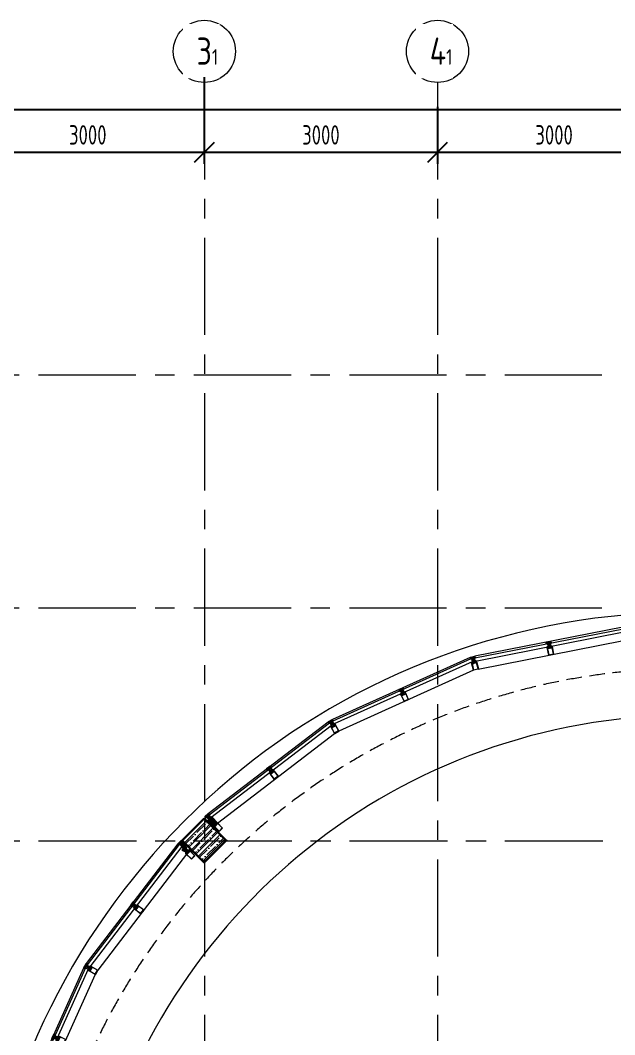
# Model space of a CAD drawing. Header units: millimetres. Extents: x -265044 to 366616, y 0 to 292181.
# Drawn here: x 55274 to 62922, y 122107 to 135163 of the extents above; entities that cross this region are included whole.
import ezdxf
from ezdxf import colors
from ezdxf.entities.mleader import LeaderData, LeaderLine
from ezdxf.math import Vec2, Vec3

# ---------------------------------------------------------------- set-up
doc = ezdxf.new("R2010")
doc.units = ezdxf.units.MM
doc.header["$MEASUREMENT"] = 0
doc.header["$PDMODE"] = 3
doc.header["$PDSIZE"] = -4
doc.linetypes.add('CENTER', pattern=[2, 1.25, -0.25, 0.25, -0.25])
doc.linetypes.add('HIDDEN', pattern=[6, 4, -2])
doc.layers.get('0').update_dxf_attribs({"color": 250, "lineweight": 9})
doc.layers.get('Defpoints').update_dxf_attribs({"color": 6})
for name, color, linetype, lineweight in [('АР_Колонны', 5, 'Continuous', 30), ('АР_Колонны Штрих', 250, 'Continuous', 5), ('АР_Навесной фасад', 5, 'Continuous', 5), ('АР_Оси', 193, 'Continuous', 9), ('АР_Оси размеры', 164, 'Continuous', 9), ('АР_Отметки', 250, 'Continuous', 15), ('АР_Перегородки витражные', 152, 'Continuous', 13), ('АР_Подоконники', 163, 'Continuous', 9), ('АР_Сущ Несущая стена', 202, 'Continuous', 30), ('перекр 0.3', 181, 'Continuous', 30)]:
    doc.layers.add(name, color=color, linetype=linetype, lineweight=lineweight)
doc.styles.add('ISOCPEUR', font='isocpeur.ttf', dxfattribs={"width": 0.7})
doc.styles.add('ГОСТ 2.304', font='isocpeur.ttf', dxfattribs={"width": 0.7})
doc.dimstyles.new('СПДС', dxfattribs={"dimscale": 100, "dimtxt": 2.5, "dimasz": 2.5, "dimexe": 1.5, "dimexo": 0, "dimgap": 1, "dimtad": 1, "dimdec": 0, "dimrnd": 1, "dimtxsty": 'ГОСТ 2.304', "dimblk": 'OBLIQUE', "dimcen": 2.5, "dimdle": 1.5, "dimadec": 0, "dimazin": 2, "dimtfac": 0.75, "dimtdec": 0, "dimtmove": 1, "dimatfit": 3, "dimfxl": 1, "dimtolj": 1, "dimarcsym": 1})
pattern_1 = [(335.76716334, (-69115.3163, 318510.941), (0.651582564, 1.447617495), []), (65.76716334, (-69115.3163, 318510.941), (-1.447617495, 0.651582564), [])]

# ---------------------------------------------------------------- blocks, each defined once
blk = doc.blocks.new('_Oblique')
at = {"color": 8, "linetype": 'ByBlock', "lineweight": -2}
blk.add_line((-0.5, -0.5), (0.5, 0.5), dxfattribs=at)
blk = doc.blocks.new('*D528')
at = {"layer": 'Defpoints', "color": 0, "lineweight": 13, "ltscale": 100, "transparency": 16777216}
for p in [(57642, 134433), (57642, 133464), (54642, 133170)]:
    blk.add_point(p, dxfattribs=at)
at = {"layer": 'АР_Оси размеры', "color": 8, "lineweight": -2, "ltscale": 100, "transparency": 16777216}
for p, q in [((57642, 134433), (57642, 133314)), ((54642, 133170), (54642, 133614)), ((54492, 133464), (57792, 133464))]:
    blk.add_line(p, q, dxfattribs=at)
at = {"layer": 'АР_Оси размеры', "color": 8, "lineweight": -2, "ltscale": 100, "transparency": 16777216, "xscale": 250, "yscale": 250, "zscale": 250, "rotation": 180}
blk.add_blockref('_Oblique', (54642, 133464), dxfattribs=at)
at = {"layer": 'АР_Оси размеры', "color": 8, "lineweight": -2, "ltscale": 100, "transparency": 16777216, "xscale": 250, "yscale": 250, "zscale": 250}
blk.add_blockref('_Oblique', (57642, 133464), dxfattribs=at)
at = {"layer": 'АР_Оси размеры', "color": 8, "ltscale": 100, "transparency": 16777216, "insert": (56142, 133688), "char_height": 250, "attachment_point": 5, "style": 'ГОСТ 2.304'}
blk.add_mtext('\\A1;3000', dxfattribs=at)
blk = doc.blocks.new('*D529')
at = {"layer": 'Defpoints', "color": 0, "lineweight": 13, "ltscale": 100, "transparency": 16777216}
for p in [(57642, 134433), (60642, 134051), (60642, 133464)]:
    blk.add_point(p, dxfattribs=at)
at = {"layer": 'АР_Оси размеры', "color": 8, "lineweight": -2, "ltscale": 100, "transparency": 16777216}
for p, q in [((57642, 134433), (57642, 133314)), ((60642, 134051), (60642, 133314)), ((57492, 133464), (60792, 133464))]:
    blk.add_line(p, q, dxfattribs=at)
at = {"layer": 'АР_Оси размеры', "color": 8, "lineweight": -2, "ltscale": 100, "transparency": 16777216, "xscale": 250, "yscale": 250, "zscale": 250, "rotation": 180}
blk.add_blockref('_Oblique', (57642, 133464), dxfattribs=at)
at = {"layer": 'АР_Оси размеры', "color": 8, "lineweight": -2, "ltscale": 100, "transparency": 16777216, "xscale": 250, "yscale": 250, "zscale": 250}
blk.add_blockref('_Oblique', (60642, 133464), dxfattribs=at)
at = {"layer": 'АР_Оси размеры', "color": 8, "ltscale": 100, "transparency": 16777216, "insert": (59142, 133688), "char_height": 250, "attachment_point": 5, "style": 'ГОСТ 2.304'}
blk.add_mtext('\\A1;3000', dxfattribs=at)
blk = doc.blocks.new('*D530')
at = {"layer": 'Defpoints', "color": 0, "lineweight": 13, "ltscale": 100, "transparency": 16777216}
for p in [(60642, 134051), (63642, 133846), (63642, 133464)]:
    blk.add_point(p, dxfattribs=at)
at = {"layer": 'АР_Оси размеры', "color": 8, "lineweight": -2, "ltscale": 100, "transparency": 16777216}
for p, q in [((60642, 134051), (60642, 133314)), ((63642, 133846), (63642, 133314)), ((60492, 133464), (63792, 133464))]:
    blk.add_line(p, q, dxfattribs=at)
at = {"layer": 'АР_Оси размеры', "color": 8, "lineweight": -2, "ltscale": 100, "transparency": 16777216, "xscale": 250, "yscale": 250, "zscale": 250, "rotation": 180}
blk.add_blockref('_Oblique', (60642, 133464), dxfattribs=at)
at = {"layer": 'АР_Оси размеры', "color": 8, "lineweight": -2, "ltscale": 100, "transparency": 16777216, "xscale": 250, "yscale": 250, "zscale": 250}
blk.add_blockref('_Oblique', (63642, 133464), dxfattribs=at)
at = {"layer": 'АР_Оси размеры', "color": 8, "ltscale": 100, "transparency": 16777216, "insert": (62142, 133688), "char_height": 250, "attachment_point": 5, "style": 'ГОСТ 2.304'}
blk.add_mtext('\\A1;3000', dxfattribs=at)
blk = doc.blocks.new('*D544')
at = {"layer": 'Defpoints', "color": 0, "lineweight": 13, "ltscale": 100, "transparency": 16777216}
for p in [(51642, 134013), (115152, 134013), (115152, 134013)]:
    blk.add_point(p, dxfattribs=at)
at = {"layer": 'АР_Оси размеры', "color": 8, "lineweight": -2, "ltscale": 100, "transparency": 16777216}
for p, q in [((51642, 134013), (51642, 134163)), ((115152, 134013), (115152, 134163)), ((51492, 134013), (115302, 134013))]:
    blk.add_line(p, q, dxfattribs=at)
at = {"layer": 'АР_Оси размеры', "color": 8, "lineweight": -2, "ltscale": 100, "transparency": 16777216, "xscale": 250, "yscale": 250, "zscale": 250, "rotation": 180}
blk.add_blockref('_Oblique', (51642, 134013), dxfattribs=at)
at = {"layer": 'АР_Оси размеры', "color": 8, "lineweight": -2, "ltscale": 100, "transparency": 16777216, "xscale": 250, "yscale": 250, "zscale": 250}
blk.add_blockref('_Oblique', (115152, 134013), dxfattribs=at)
at = {"layer": 'АР_Оси размеры', "color": 8, "ltscale": 100, "transparency": 16777216, "insert": (83397, 134238), "char_height": 250, "attachment_point": 5, "style": 'ГОСТ 2.304'}
blk.add_mtext('\\A1;63510', dxfattribs=at)
blk = doc.blocks.new('A$Cb486bd23')
at = {"layer": 'АР_Колонны Штрих', "ltscale": 100}
h = blk.add_hatch(dxfattribs=at)
h.set_pattern_fill('ANSI35', color=8, scale=500)
h.set_pattern_definition([(45, (-955186.53, 45622.26), (-88.388348, 88.388348), []), (45, (-955098.14, 45622.26), (-88.388348, 88.388348), [156.25, -31.25, 0, -31.25])])
h.paths.add_polyline_path([(2181, 6028), (1899, 5745), (2181, 5462), (2464, 5745)])
blk = doc.blocks.new('A$C641599e0')
at = {"layer": 'АР_Колонны', "color": 8, "ltscale": 100}
blk.add_lwpolyline([(1899, 5745), (2181, 6028), (2464, 5745), (2181, 5462)], close=True, dxfattribs=at)
blk = doc.blocks.new('стойка витр.')
h = blk.add_hatch()
h.set_pattern_fill('ANSI37', color=8, scale=0.5, angle=-69.2328)
h.set_pattern_definition(pattern_1)
edge = h.paths.add_edge_path()
edge.add_line((-23, 14), (-23, 15))
edge.add_arc((-23, 15), 0.427, 20.7605, 72.3)
edge.add_arc((-23, 16), 0.427, 110.764, 252.288, ccw=False)
edge.add_line((-23, 16), (-22, 16))
edge.add_arc((-22, 16), 0.183, 20.749, 110.7854, ccw=False)
edge.add_line((-22, 16), (-22, 16))
edge.add_arc((-22, 16), 0.183, 200.7666, 335.778)
edge.add_line((-22, 16), (-21, 18))
edge.add_arc((-22, 18), 0.637, 344.3928, 381.7249)
edge.add_line((-21, 18), (-23, 22))
edge.add_arc((-23, 22), 0.637, 19.8094, 57.1415)
edge.add_line((-23, 22), (-24, 23))
edge.add_arc((-24, 23), 0.183, 65.7564, 200.7677)
edge.add_line((-25, 23), (-24, 23))
edge.add_arc((-25, 23), 0.183, -69.251, 20.7854, ccw=False)
edge.add_line((-25, 23), (-26, 22))
edge.add_arc((-26, 23), 0.427, 149.2464, 290.7703, ccw=False)
edge.add_arc((-27, 23), 0.427, 329.2344, 380.7738)
edge.add_line((-26, 23), (-27, 24))
edge.add_arc((-27, 24), 0.183, 20.749, 110.7854)
edge.add_line((-27, 24), (-33, 22))
edge.add_arc((-33, 21), 0.306, 107.612, 200.6883)
edge.add_line((-34, 21), (-33, 21))
edge.add_arc((-33, 21), 0.304, 200.7453, 225.8124)
edge.add_line((-33, 21), (-32, 19))
edge.add_arc((-32, 19), 0.305, -108.8628, 45.7814, ccw=False)
edge.add_arc((-29, 28), 9.95, 231.9543, 250.0412, ccw=False)
edge.add_arc((-35, 20), 0.4, 42.3093, 119.225)
edge.add_arc((-35, 20), 0.602, 134.395, 228.6478)
edge.add_arc((-29, 28), 11, 232.0873, 240.8889)
edge.add_arc((-37, 13), 6.09, 40.7589, 60.6144, ccw=False)
edge.add_arc((-33, 17), 0.305, -34.8959, 41.6027, ccw=False)
edge.add_line((-32, 16), (-33, 16))
edge.add_arc((-33, 16), 0.305, 145.1101, 256.4243)
edge.add_line((-33, 15), (-32, 15))
edge.add_arc((-32, 15), 0.305, -34.8899, 76.4243, ccw=False)
edge.add_line((-32, 15), (-32, 14))
edge.add_arc((-32, 14), 0.305, 145.1101, 256.4243)
edge.add_line((-32, 13), (-31, 13))
edge.add_arc((-31, 13), 0.305, -24.2247, 76.4204, ccw=False)
edge.add_line((-31, 13), (-32, 11))
edge.add_arc((-31, 11), 0.305, 155.7711, 290.7403)
edge.add_line((-31, 11), (-23, 14))
edge.add_arc((-23, 14), 0.183, 290.749, 380.749)
edge = h.paths.add_edge_path(flags=16)
edge.add_line((-23, 21), (-22, 19))
edge.add_arc((-23, 18), 0.541, -69.2328, 20.7672, ccw=False)
edge.add_line((-23, 18), (-23, 18))
edge.add_arc((-24, 18), 0.541, 200.7672, 290.7672, ccw=False)
edge.add_line((-24, 18), (-25, 20))
edge.add_arc((-25, 20), 0.541, 110.7672, 200.7672, ccw=False)
edge.add_line((-25, 21), (-24, 21))
edge.add_arc((-24, 21), 0.541, 20.7672, 110.7672, ccw=False)
edge = h.paths.add_edge_path(flags=16)
edge.add_line((-27, 20), (-26, 17))
edge.add_arc((-26, 17), 0.541, -69.2328, 20.7672, ccw=False)
edge.add_line((-26, 16), (-28, 15))
edge.add_arc((-28, 16), 0.541, 200.7672, 290.7672, ccw=False)
edge.add_line((-29, 15), (-30, 19))
edge.add_arc((-30, 19), 0.541, 110.7672, 200.7672, ccw=False)
edge.add_line((-30, 20), (-28, 21))
edge.add_arc((-27, 20), 0.541, 20.7672, 110.7672, ccw=False)
h = blk.add_hatch()
h.set_pattern_fill('ANSI37', color=8, scale=0.5, angle=-69.2328)
h.set_pattern_definition([(335.76716334, (-69115.9168, 318510.7132), (0.651582564, 1.447617495), []), (65.76716334, (-69115.9168, 318510.7132), (-1.447617495, 0.651582564), [])])
edge = h.paths.add_edge_path()
edge.add_arc((-61, -46), 0.549, 155.7657, 200.7672)
edge.add_line((-62, -46), (-61, -44))
edge.add_arc((-61, -44), 0.183, 20.7672, 155.7657)
edge.add_line((-61, -44), (-61, -45))
edge.add_arc((-61, -45), 0.183, 200.7672, 290.7672)
edge.add_line((-61, -45), (-59, -44))
edge.add_arc((-60, -44), 0.427, -69.2328, 72.2936)
edge.add_arc((-59, -43), 0.427, 200.7672, 252.2936)
edge.add_line((-60, -43), (-63, -35))
edge.add_arc((-63, -34), 0.305, 110.7672, 200.7672)
edge.add_line((-63, -34), (-61, -33))
edge.add_arc((-60, -34), 0.304, 76.4029, 110.7672)
edge.add_line((-60, -33), (-60, -34))
edge.add_arc((-108, -56), 53, 16.7114, 24.8229)
edge.add_line((-57, -41), (-58, -41))
edge.add_arc((-58, -41), 0.305, 145.1109, 256.4234)
edge.add_line((-58, -42), (-57, -42))
edge.add_arc((-57, -42), 0.305, -34.8891, 76.4234)
edge.add_line((-57, -42), (-57, -43))
edge.add_arc((-57, -43), 0.305, 145.1109, 256.4234)
edge.add_line((-57, -44), (-56, -44))
edge.add_arc((-56, -44), 0.305, -34.8891, 76.4234)
edge.add_line((-56, -44), (-56, -45))
edge.add_arc((-56, -45), 0.305, 145.1109, 256.4234)
edge.add_line((-56, -46), (-55, -46))
edge.add_arc((-56, -46), 0.305, -34.8891, 76.4234)
edge.add_line((-55, -46), (-56, -47))
edge.add_arc((-56, -47), 0.305, 145.1109, 256.4234)
edge.add_line((-56, -47), (-55, -48))
edge.add_arc((-55, -48), 0.305, -34.8891, 76.4234)
edge.add_line((-55, -48), (-55, -49))
edge.add_arc((-55, -49), 0.305, 145.1109, 256.4234)
edge.add_line((-55, -49), (-54, -50))
edge.add_arc((-54, -50), 0.305, -34.8891, 76.4234)
edge.add_line((-54, -50), (-54, -51))
edge.add_arc((-54, -51), 0.305, 145.1109, 256.4234)
edge.add_line((-54, -51), (-53, -51))
edge.add_arc((-53, -52), 0.305, -43.6751, 76.4279)
edge.add_line((-53, -52), (-54, -53))
edge.add_arc((-54, -53), 0.305, 136.3286, 262.7471)
edge.add_arc((-55, -61), 7.99, 59.586, 82.7471)
edge.add_arc((-51, -54), 0.305, 253.291, 419.586)
edge.add_arc((-53, -61), 6.03, 73.291, 110.7672)
edge.add_line((-55, -55), (-55, -55))
edge.add_arc((-55, -55), 0.427, 200.7672, 290.7672)
edge.add_line((-55, -55), (-57, -51))
edge.add_arc((-56, -51), 0.427, 149.2366, 200.7672)
edge.add_arc((-57, -51), 0.427, -30.7634, 40.0143)
edge.add_arc((-57, -51), 0.427, 40.0005, 110.7672)
edge.add_line((-57, -50), (-58, -51))
edge.add_arc((-58, -51), 0.183, 110.7672, 200.7672)
edge.add_line((-58, -51), (-58, -51))
edge.add_arc((-59, -51), 0.183, 245.7686, 380.7672)
edge.add_line((-59, -51), (-60, -51))
edge.add_arc((-60, -50), 0.549, 200.7672, 245.7686)
edge.add_line((-60, -50), (-62, -46))
edge = h.paths.add_edge_path(flags=16)
edge.add_arc((-59, -49), 0.541, 200.7672, 290.7672)
edge.add_line((-61, -47), (-60, -49))
edge.add_arc((-60, -47), 0.541, 110.7672, 200.7672)
edge.add_line((-59, -46), (-60, -46))
edge.add_arc((-59, -46), 0.541, 20.7672, 110.7672)
edge.add_line((-58, -48), (-59, -46))
edge.add_arc((-58, -49), 0.541, -69.2328, 20.7672)
edge.add_line((-59, -50), (-58, -49))
h = blk.add_hatch()
h.set_pattern_fill('ANSI37', color=8, scale=0.5, angle=-69.2328)
h.set_pattern_definition(pattern_1)
edge = h.paths.add_edge_path()
edge.add_line((-8, -26), (-7, -27))
edge.add_arc((-8, -27), 0.427, -30.7656, 20.7738, ccw=False)
edge.add_arc((-7, -27), 0.427, 149.2464, 290.7703)
edge.add_line((-7, -28), (-6, -27))
edge.add_arc((-6, -27), 0.183, 290.749, 380.7854)
edge.add_line((-6, -27), (-6, -27))
edge.add_arc((-6, -27), 0.183, 65.7564, 200.7677, ccw=False)
edge.add_line((-5, -27), (-4, -27))
edge.add_arc((-4, -28), 0.637, 19.8094, 57.1415, ccw=False)
edge.add_line((-4, -28), (-2, -31))
edge.add_arc((-3, -32), 0.637, -15.6072, 21.7249, ccw=False)
edge.add_line((-2, -32), (-3, -33))
edge.add_arc((-3, -33), 0.183, 200.7666, 335.778, ccw=False)
edge.add_line((-3, -33), (-3, -33))
edge.add_arc((-3, -33), 0.183, 20.749, 110.7854)
edge.add_line((-3, -33), (-4, -34))
edge.add_arc((-4, -34), 0.427, 110.764, 252.288)
edge.add_arc((-5, -35), 0.427, 20.7605, 72.3, ccw=False)
edge.add_line((-4, -35), (-4, -36))
edge.add_arc((-4, -36), 0.183, -69.251, 20.7854, ccw=False)
edge.add_line((-4, -36), (-11, -38))
edge.add_arc((-11, -38), 0.306, 200.846, 293.9223, ccw=False)
edge.add_line((-11, -38), (-11, -38))
edge.add_arc((-11, -37), 0.304, 175.722, 200.789, ccw=False)
edge.add_line((-11, -37), (-11, -35))
edge.add_arc((-12, -35), 0.305, 355.7529, 510.3972)
edge.add_arc((-3, -40), 9.95, 151.4932, 169.58)
edge.add_arc((-13, -38), 0.4, 282.3093, 359.225, ccw=False)
edge.add_arc((-13, -38), 0.602, 172.8865, 267.1393, ccw=False)
edge.add_arc((-3, -40), 11, 160.6454, 169.447, ccw=False)
edge.add_arc((-19, -34), 6.09, 340.92, 360.7754)
edge.add_arc((-13, -34), 0.305, 359.9316, 436.4302)
edge.add_line((-13, -34), (-14, -34))
edge.add_arc((-14, -33), 0.305, 145.1101, 256.4243, ccw=False)
edge.add_line((-14, -33), (-14, -32))
edge.add_arc((-14, -32), 0.305, 325.1101, 436.4243)
edge.add_line((-14, -32), (-15, -32))
edge.add_arc((-15, -31), 0.305, 145.1101, 256.4243, ccw=False)
edge.add_line((-15, -31), (-14, -30))
edge.add_arc((-15, -30), 0.305, 325.1139, 425.759)
edge.add_line((-15, -30), (-16, -29))
edge.add_arc((-16, -29), 0.305, 110.794, 245.7633, ccw=False)
edge.add_line((-16, -29), (-8, -26))
edge.add_arc((-8, -26), 0.183, 20.7854, 110.7854, ccw=False)
edge = h.paths.add_edge_path(flags=16)
edge.add_line((-3, -31), (-4, -29))
edge.add_arc((-5, -29), 0.541, 20.7672, 110.7672)
edge.add_line((-5, -28), (-6, -29))
edge.add_arc((-6, -29), 0.541, 110.7672, 200.7672)
edge.add_line((-6, -29), (-5, -32))
edge.add_arc((-5, -32), 0.541, 200.7672, 290.7672)
edge.add_line((-5, -32), (-4, -32))
edge.add_arc((-4, -31), 0.541, 290.7672, 380.7672)
edge = h.paths.add_edge_path(flags=16)
edge.add_line((-7, -33), (-8, -29))
edge.add_arc((-9, -30), 0.541, 20.7672, 110.7672)
edge.add_line((-9, -29), (-11, -30))
edge.add_arc((-11, -31), 0.541, 110.7672, 200.7672)
edge.add_line((-11, -31), (-10, -34))
edge.add_arc((-10, -34), 0.541, 200.7672, 290.7672)
edge.add_line((-9, -35), (-7, -34))
edge.add_arc((-7, -33), 0.541, 290.7672, 380.7672)
at = {"color": 8, "lineweight": 0, "ltscale": 100, "transparency": 33554687}
for points in [[(-69, -58), (-90, -2), (-90, -1), (-89, -1), (-89, -1), (-88, -3), (-87, -3), (-87, -3), (-86, -3), (-87, -1), (-87, 0), (-82, 2), (-81, 1), (-80, 1), (-77, 4), (-78, 5), (-90, 0), (-91, -2), (-70, -59), (-68, -60), (-55, -55), (-55, -54), (-59, -54), (-59, -54), (-60, -56), (-65, -58), (-66, -57), (-67, -55), (-67, -55), (-68, -55), (-68, -56), (-67, -58), (-67, -58), (-68, -59)], [(66, 59), (-27, 24), (-26, 22), (-25, 22), (-25, 22), (-25, 23), (-21, 25), (-19, 21), (-19, 21), (-19, 21), (-18, 17), (-22, 16), (-23, 17), (-23, 16), (-23, 16), (-23, 14), (-17, 16), (-16, 17), (-15, 20), (-15, 20), (-17, 24), (-17, 25), (-17, 25), (-14, 27), (-12, 26), (-4, 5), (-5, 4), (-33, -7), (-33, -7), (-32, -8), (-31, -9), (-30, -9), (-30, -9), (-29, -9), (-29, -8), (-28, -9), (-27, -8), (-27, -8), (-26, -8), (-25, -7), (-25, -7), (-25, -7), (-24, -7), (-24, -6), (-23, -7), (-22, -6), (-22, -6), (-21, -6), (-20, -6), (-20, -5), (-20, -5), (-19, -5), (-18, -4), (-18, -5), (-17, -4), (-15, -5), (-15, -6), (-16, -8), (-16, -9), (-16, -8), (-17, -9), (-18, -9), (-18, -9), (-19, -9), (-19, -10), (-20, -10), (-21, -10), (-21, -11), (-21, -10), (-23, -11), (-23, -11), (-23, -11), (-24, -11), (-24, -12), (-25, -12), (-26, -12), (-26, -13), (-26, -12), (-28, -13), (-28, -13), (-28, -13), (-29, -13), (-29, -14), (-30, -15), (-29, -16), (-29, -16), (-1, -6), (0, -6), (8, -28), (8, -29), (4, -31), (3, -30), (3, -29), (2, -25), (2, -25), (-1, -23), (-2, -23), (-8, -25), (-7, -27), (-6, -28), (-6, -27), (-6, -26), (-2, -25), (0, -28), (0, -28), (0, -29), (1, -32), (-4, -34), (-4, -33), (-4, -33), (-5, -34), (-4, -36), (89, -1), (89, 1), (67, 59)], [(64, 56), (85, 0), (11, -28), (-11, 28)]]:
    blk.add_lwpolyline(points, close=True, dxfattribs=at)
for points in [[(-74, -6), (-74, -6), (-75, -6), (-74, -7), (-77, -8, -0.414362), (-77, -8), (-79, -2, -0.414326), (-79, 0), (-77, 0), (-77, -1), (-76, 0), (-76, 0), (-77, 3, 0.551224), (-78, 4), (-80, 1, -0.267349), (-81, 1), (-82, 1, 0.249629), (-83, 1), (-86, -2, 0.827043), (-86, -3), (-82, -2, -0.414326), (-81, -2), (-78, -9, 0.414326), (-77, -10), (-76, -9, -0.082799), (-72, -16), (-68, -26), (-68, -26), (-68, -26), (-65, -35, -0.082799), (-63, -43), (-64, -44, 0.414326), (-65, -45), (-62, -52, -0.414326), (-62, -53), (-66, -55, 0.827043), (-66, -56), (-61, -56, 0.249629), (-61, -55), (-60, -54, -0.267349), (-59, -54), (-56, -54, 0.551224), (-56, -54), (-57, -51), (-57, -50), (-58, -50), (-58, -51), (-59, -52, -0.414326), (-60, -51), (-63, -45, -0.414362), (-63, -45), (-60, -44), (-60, -45), (-60, -45), (-59, -44)], [(-74, 3, 0.57795), (-74, 4), (-75, 4, -0.615334), (-75, 4, 0.101403), (-74, 7, 0.887085), (-74, 7, -0.164997), (-77, 5), (-77, 5, 0.414304), (-78, 4), (-76, 1, 0.228696), (-76, 1, -0.319049), (-76, 0, -0.319002), (-76, 0), (-77, -1, -0.4144), (-77, -1), (-78, 0, 0.668339), (-78, 0), (-79, -2, 0.198883), (-79, -2), (-77, -6, 0.198883), (-77, -7), (-75, -7, 0.668339), (-75, -7), (-75, -7, -0.4144), (-75, -7), (-74, -6, -0.710202), (-73, -7, 0.228696), (-73, -7), (-70, -16, 0.414362), (-70, -16), (-67, -15, 0.151171), (-67, -15), (-67, -15, 0.035408), (-70, -8), (-71, -7, -0.527868), (-71, -7), (-70, -6, 0.527868), (-71, -6), (-72, -5, -0.527868), (-72, -5), (-71, -4, 0.527868), (-71, -4), (-72, -4, -0.527868), (-72, -3), (-72, -2, 0.527868), (-72, -2), (-73, -2, -0.527868), (-73, -1), (-73, 0, 0.527868), (-73, 0), (-74, 0, -0.527868), (-74, 1), (-73, 1, 0.527868), (-74, 2), (-74, 2, -0.527868), (-75, 3)], [(-23, 14), (-23, 15, 0.228752), (-23, 15, -0.710164), (-23, 16), (-22, 16, -0.4144), (-22, 16), (-22, 16, 0.66825), (-22, 16), (-21, 18, 0.164348), (-21, 18), (-23, 22, 0.164348), (-23, 22), (-24, 23, 0.66825), (-25, 23), (-24, 23, -0.4144), (-25, 23), (-26, 22, -0.710164), (-26, 23, 0.228752), (-26, 23), (-27, 24, 0.4144), (-27, 24), (-33, 22, 0.430028), (-34, 21), (-33, 21, 0.109814), (-33, 21), (-32, 19, -0.800036), (-32, 18, -0.079083), (-35, 20, 0.348803), (-35, 20, 0.436125), (-35, 19, 0.038423), (-34, 18, -0.086853), (-32, 17, -0.346763), (-32, 16), (-33, 16, 0.527877), (-33, 15), (-32, 15, -0.527877), (-32, 15), (-32, 14, 0.527877), (-32, 13), (-31, 13, -0.469739), (-31, 13), (-32, 11, 0.667984), (-31, 11), (-23, 14, 0.414214)], [(-32, -8), (-33, -7, 0.523933), (-33, -7), (-64, -19, 0.414326), (-65, -20), (-64, -21, 0.410627), (-63, -21), (-63, -21, 0.492552), (-63, -21), (-63, -20, -0.441111), (-63, -20), (-61, -19, -0.208057), (-60, -19, -0.000016), (-57, -21, -0.439819), (-56, -22, -0.000016), (-58, -25, -0.208057), (-58, -26), (-60, -27, -0.441111), (-60, -26), (-61, -26, 0.492552), (-61, -26), (-61, -26, 0.410627), (-62, -27), (-61, -28, 0.414326), (-61, -28), (-30, -17, 0.523933), (-29, -16), (-30, -15)], [(-53, -51, -0.57795), (-53, -52), (-54, -53, 0.615334), (-54, -53, -0.101403), (-51, -54, -0.887085), (-51, -55, 0.164997), (-55, -55), (-55, -55, -0.414304), (-55, -55), (-57, -51, -0.228696), (-57, -51, 0.319049), (-57, -50, 0.319002), (-57, -50), (-58, -51, 0.4144), (-58, -51), (-58, -51, -0.668339), (-59, -51), (-60, -51, -0.198883), (-60, -50), (-62, -46, -0.198883), (-62, -46), (-61, -44, -0.668339), (-61, -44), (-61, -45, 0.4144), (-61, -45), (-59, -44, 0.710202), (-59, -43, -0.228696), (-60, -43), (-63, -35, -0.414362), (-63, -34), (-61, -33, -0.151171), (-60, -33), (-60, -34, -0.035408), (-57, -41), (-58, -41, 0.527868), (-58, -42), (-57, -42, -0.527868), (-57, -42), (-57, -43, 0.527868), (-57, -44), (-56, -44, -0.527868), (-56, -44), (-56, -45, 0.527868), (-56, -46), (-55, -46, -0.527868), (-55, -46), (-56, -47, 0.527868), (-56, -47), (-55, -48, -0.527868), (-55, -48), (-55, -49, 0.527868), (-55, -49), (-54, -50, -0.527868), (-54, -50), (-54, -51, 0.527868), (-54, -51)], [(-8, -26), (-7, -27, -0.228752), (-7, -27, 0.710164), (-7, -28), (-6, -27, 0.4144), (-6, -27), (-6, -27, -0.66825), (-5, -27), (-4, -27, -0.164348), (-4, -28), (-2, -31, -0.164348), (-2, -32), (-3, -33, -0.66825), (-3, -33), (-3, -33, 0.4144), (-3, -33), (-4, -34, 0.710164), (-4, -34, -0.228752), (-4, -35), (-4, -36, -0.4144), (-4, -36), (-11, -38, -0.430028), (-11, -38), (-11, -38, -0.109814), (-11, -37), (-11, -35, 0.800036), (-12, -35, 0.079083), (-13, -38, -0.348803), (-13, -38, -0.436125), (-14, -38, -0.038423), (-13, -36, 0.086853), (-13, -34, 0.346763), (-13, -34), (-14, -34, -0.527877), (-14, -33), (-14, -32, 0.527877), (-14, -32), (-15, -32, -0.527877), (-15, -31), (-14, -30, 0.469739), (-15, -30), (-16, -29, -0.667984), (-16, -29), (-8, -26, -0.414214)]]:
    blk.add_lwpolyline(points, format="xyb", close=True, dxfattribs=at)
for points in [[(-72, 0), (-73, 0)], [(-70, -6), (-69, -6), (-31, 9), (-31, 9), (-31, 11)], [(-27, 24), (-27, 24)], [(-23, 14), (-23, 14)], [(-56, -42), (-56, -41), (-17, -27), (-17, -27), (-16, -29)]]:
    blk.add_lwpolyline(points, dxfattribs=at)
at = {"color": 8}
blk.add_lwpolyline([(-73, 0), (-55, -48), (-54, -48), (-72, 0)], close=True, dxfattribs=at)
for points in [[(-27, 20), (-26, 17, -0.414214), (-26, 16), (-28, 15, -0.414214), (-29, 15), (-30, 19, -0.414214), (-30, 20), (-28, 21, -0.414214)], [(-23, 21), (-22, 19, -0.414214), (-23, 18), (-23, 18, -0.414214), (-24, 18), (-25, 20, -0.414214), (-25, 21), (-24, 21, -0.414214)], [(-75, -2), (-74, -4, -0.414214), (-75, -5), (-76, -5, -0.414214), (-77, -5), (-78, -3, -0.414214), (-77, -2), (-76, -2, -0.414214)], [(-58, -48), (-59, -46, 0.414214), (-59, -46), (-60, -46, 0.414214), (-61, -47), (-60, -49, 0.414214), (-59, -50), (-58, -49, 0.414214)], [(-7, -33), (-8, -29, 0.414214), (-9, -29), (-11, -30, 0.414214), (-11, -31), (-10, -34, 0.414214), (-9, -35), (-7, -34, 0.414214)], [(-3, -31), (-4, -29, 0.414214), (-5, -28), (-6, -29, 0.414214), (-6, -29), (-5, -32, 0.414214), (-5, -32), (-4, -32, 0.414214)]]:
    blk.add_lwpolyline(points, format="xyb", close=True, dxfattribs=at)
at = {"color": 8, "lineweight": 0, "ltscale": 100, "transparency": 33554687}
blk.add_arc((-33, 21), 0.305, 110.7562, 200.7779, dxfattribs=at)
blk = doc.blocks.new('A$Ca602dfc3')
at = {"layer": 'АР_Навесной фасад', "color": 8, "ltscale": 100}
for p, q in [((1718, -116), (552, -1668)), ((1735, -125), (566, -1683)), ((1769, -150), (599, -1708)), ((1842, -232), (701, -1749)), ((-260, -3502), (523, -1722)), ((-243, -3512), (542, -1727)), ((-204, -3527), (580, -1743)), ((-96, -3545), (671, -1804)), ((-635, -5471), (-276, -3562)), ((-256, -3561), (-616, -5477)), ((-215, -3568), (-575, -5482)), ((-112, -3605), (-465, -5476))]:
    blk.add_line(p, q, dxfattribs=at)
at = {"layer": 'АР_Перегородки витражные', "color": 8, "xscale": -1}
for p, rotation in [((1802, -152), 158.0578973746889), ((1201, -945), 163.6115593509506), ((613, -1737), 172.094651146425), ((211, -2642), 176.7667326082509)]:
    blk.add_blockref('стойка витр.', p, dxfattribs=dict(at, rotation=rotation))
at = {"layer": 'АР_Перегородки витражные', "color": 8}
for p, rotation in [((-185, -3554), 324.6577666672254), ((-371, -4528), 327.9724738192307), ((-550, -5505), 337.496536021997)]:
    blk.add_blockref('стойка витр.', p, dxfattribs=dict(at, rotation=rotation))
blk = doc.blocks.new('_DotSmall')
at = {"color": 8, "linetype": 'ByBlock', "const_width": 0.5}
blk.add_lwpolyline([(-0.0625, 0, 1), (0.0625, 0, 1)], format="xyb", close=True, dxfattribs=at)

msp = doc.modelspace()

# ---------------------------------------------------------------- hatches: boundary and pattern name
at = {"layer": 'АР_Колонны Штрих', "ltscale": 100}
h = msp.add_hatch(dxfattribs=at)
h.set_pattern_fill('ANSI35', color=8, scale=500)
h.set_pattern_definition([(45, (-899727.43, 164482.94), (-88.388348, 88.388348), []), (45, (-899639.05, 164482.94), (-88.388348, 88.388348), [156.25, -31.25, 0, -31.25])])
h.paths.add_polyline_path([(57640.4, 124888.2), (57357.6, 124605.4), (57640.4, 124322.6), (57923.3, 124605.4)])

# ---------------------------------------------------------------- linework, layer by layer
at = {"layer": 'АР_Колонны', "color": 8, "ltscale": 100}
msp.add_lwpolyline([(57357.6, 124605.4), (57640.4, 124888.2), (57923.3, 124605.4), (57640.4, 124322.6)], close=True, dxfattribs=at)
at = {"layer": 'АР_Оси', "color": 8, "linetype": 'CENTER', "ltscale": 1000}
for p, q in [((57642.4, 134363.2), (57642.4, 78630.8)), ((60642.4, 134363.2), (60642.4, 78630.8)), ((45508.7, 130600.7), (128687.1, 130600.7)), ((45508.7, 127600.7), (128687.1, 127600.7)), ((45508.7, 124600.7), (128687.1, 124600.7)), ((45518.9, 124601), (128697.3, 124601))]:
    msp.add_line(p, q, dxfattribs=at)
at = {"layer": 'АР_Оси', "color": 8, "ltscale": 0.5}
for centre in [(57642.4, 134763.2), (60642.4, 134763.2)]:
    msp.add_circle(centre, 400, dxfattribs=at)
at = {"layer": 'АР_Перегородки витражные', "color": 8, "ltscale": 100}
msp.add_line((57942.1, 124605.8), (57925.2, 124601.5), dxfattribs=at)
at = {"layer": 'АР_Подоконники', "color": 8, "ltscale": 100}
msp.add_arc((63870.5, 118371.5), 7848.4, 95.28328, 171.35924, dxfattribs=at)
at = {"layer": 'АР_Сущ Несущая стена', "color": 8, "lineweight": 18, "ltscale": 100}
msp.add_arc((63859.5, 118395.1), 9148.9, 94.87234, 175.19782, dxfattribs=at)
at = {"layer": 'перекр 0.3', "color": 8, "linetype": 'HIDDEN', "lineweight": 5, "ltscale": 50}
msp.add_arc((63870.5, 118371.5), 8448.4, 95.28328, 174.64014, dxfattribs=at)

# ---------------------------------------------------------------- block references
at = {"color": 8, "ltscale": 100, "xscale": -1, "rotation": 90.47171515599885}
msp.add_blockref('A$Ca602dfc3', (57563.1, 126671.9), dxfattribs=at)
at = {"color": 8, "ltscale": 150}
for name in ['A$Cb486bd23', 'A$C641599e0']:
    msp.add_blockref(name, (55459.1, 118860.7), dxfattribs=at)
at = {"color": 8, "ltscale": 100, "rotation": 359.5025506726814}
msp.add_blockref('A$Ca602dfc3', (55584.5, 124694.2), dxfattribs=at)
at = {"layer": 'АР_Перегородки витражные', "color": 8, "rotation": 293.9612412463862}
msp.add_blockref('стойка витр.', (57796.4, 124803.7), dxfattribs=at)
at = {"layer": 'АР_Перегородки витражные', "color": 8, "xscale": -1, "rotation": 156.0387587536136}
msp.add_blockref('стойка витр.', (57439.4, 124446.6), dxfattribs=at)

# ---------------------------------------------------------------- dimensions: what is measured, and where the dimension line sits
at = {"layer": 'АР_Оси размеры', "color": 8, "ltscale": 100}
dim = msp.add_linear_dim(base=(63642.4, 133463.5), p1=(60642.4, 134051.2), p2=(63642.4, 133845.5), dimstyle='СПДС', override={"dimclrd": 8, "dimclre": 8, "dimclrt": 8}, dxfattribs=at)
dim.commit()
dim.dimension.update_dxf_attribs({"geometry": '*D530', "text_midpoint": (62142.4, 133688.5)})

# ---------------------------------------------------------------- leaders
at = {"layer": 'АР_Отметки', "color": 8}
ml = msp.add_multileader_mtext('Standard', dxfattribs=at)
ml.set_content('Л.4', color=8, style='ISOCPEUR')
ml.set_leader_properties(color=8, linetype='Continuous', lineweight=-1)
ml.set_arrow_properties(name='DOTSMALL')
ml.build(insert=Vec2(0, 0))
ml.multileader.update_dxf_attribs({"has_text_frame": 1, "text_left_attachment_type": 4, "text_right_attachment_type": 4, "dogleg_length": 100, "arrow_head_size": 180})
ctx = ml.context
ctx.base_point, ctx.char_height, ctx.arrow_head_size, ctx.landing_gap_size, ctx.plane_origin = Vec3(82175.5, 130136.1), 250, 180, 50, Vec3(110295.9, 117978.5)
ctx.left_attachment, ctx.right_attachment = 4, 4
notes = []
notes.append((ctx, [(0, (0, 0, 0), (0, 0), (1, 0), 1, [])]))
ctx.mtext.insert, ctx.mtext.width, ctx.mtext.line_spacing_style, ctx.mtext.flow_direction = Vec3(82225.5, 130469.5), 852.697, 2, 5
ml = msp.add_multileader_mtext('Standard', dxfattribs=at)
ml.set_content('Л.4', color=8, style='ISOCPEUR')
ml.set_leader_properties(color=8, linetype='Continuous', lineweight=-1)
ml.set_arrow_properties(name='DOTSMALL')
ml.build(insert=Vec2(0, 0))
ml.multileader.update_dxf_attribs({"has_text_frame": 1, "text_left_attachment_type": 4, "text_right_attachment_type": 4, "dogleg_length": 100, "arrow_head_size": 180})
ctx = ml.context
ctx.base_point, ctx.char_height, ctx.arrow_head_size, ctx.landing_gap_size, ctx.plane_origin = Vec3(219850.4, 129601.6), 250, 180, 50, Vec3(247234.1, 117978.5)
ctx.left_attachment, ctx.right_attachment = 4, 4
notes.append((ctx, [(0, (0, 0, 0), (0, 0), (1, 0), 1, [])]))
ctx.mtext.insert, ctx.mtext.width, ctx.mtext.line_spacing_style, ctx.mtext.flow_direction = Vec3(219900.4, 129934.9), 852.697, 2, 5
ml = msp.add_multileader_mtext('Standard', dxfattribs=at)
ml.set_content('+11,550', color=8, style='ISOCPEUR')
ml.set_leader_properties(color=8, linetype='Continuous', lineweight=-1)
ml.set_arrow_properties(name='DOTSMALL')
ml.build(insert=Vec2(0, 0))
ml.multileader.update_dxf_attribs({"has_text_frame": 1, "text_left_attachment_type": 4, "text_right_attachment_type": 4, "dogleg_length": 100, "arrow_head_size": 180})
ctx = ml.context
ctx.base_point, ctx.char_height, ctx.arrow_head_size, ctx.landing_gap_size, ctx.plane_origin = Vec3(219245.9, 128951.2), 250, 180, 50, Vec3(217084.7, 128360)
ctx.left_attachment, ctx.right_attachment = 4, 4
notes.append((ctx, [(0, (0, 0, 0), (0, 0), (1, 0), 1, [])]))
ctx.mtext.insert, ctx.mtext.width, ctx.mtext.line_spacing_style, ctx.mtext.flow_direction = Vec3(219295.9, 129284.5), 852.697, 2, 5
ml = msp.add_multileader_mtext('Standard', dxfattribs=at)
ml.set_content('+11,550', color=8, style='ISOCPEUR')
ml.set_leader_properties(color=8, linetype='Continuous', lineweight=-1)
ml.set_arrow_properties(name='DOTSMALL')
ml.build(insert=Vec2(0, 0))
ml.multileader.update_dxf_attribs({"has_text_frame": 1, "text_left_attachment_type": 4, "text_right_attachment_type": 4, "dogleg_length": 100, "arrow_head_size": 180})
ctx = ml.context
ctx.base_point, ctx.char_height, ctx.arrow_head_size, ctx.landing_gap_size, ctx.plane_origin = Vec3(219245.9, 128951.2), 250, 180, 50, Vec3(217084.7, 128360)
ctx.left_attachment, ctx.right_attachment = 4, 4
notes.append((ctx, [(0, (0, 0, 0), (0, 0), (1, 0), 1, [])]))
ctx.mtext.insert, ctx.mtext.width, ctx.mtext.line_spacing_style, ctx.mtext.flow_direction = Vec3(219295.9, 129284.5), 852.697, 2, 5
ml = msp.add_multileader_mtext('Standard', dxfattribs=at)
ml.set_content('+13,200', color=8, style='ISOCPEUR')
ml.set_leader_properties(color=8, linetype='Continuous', lineweight=-1)
ml.set_arrow_properties(name='DOTSMALL')
ml.build(insert=Vec2(0, 0))
ml.multileader.update_dxf_attribs({"has_text_frame": 1, "text_left_attachment_type": 4, "text_right_attachment_type": 4, "dogleg_length": 100, "arrow_head_size": 180})
ctx = ml.context
ctx.base_point, ctx.char_height, ctx.arrow_head_size, ctx.landing_gap_size, ctx.plane_origin = Vec3(224401.7, 128884.7), 250, 180, 50, Vec3(222084.7, 129105)
ctx.left_attachment, ctx.right_attachment = 4, 4
notes.append((ctx, [(0, (0, 0, 0), (0, 0), (1, 0), 1, [])]))
ctx.mtext.insert, ctx.mtext.width, ctx.mtext.line_spacing_style, ctx.mtext.flow_direction = Vec3(224451.7, 129218.1), 852.697, 2, 5
ml = msp.add_multileader_mtext('Standard', dxfattribs=at)
ml.set_content('+7,050', color=8, style='ISOCPEUR')
ml.set_leader_properties(color=8, linetype='Continuous', lineweight=-1)
ml.set_arrow_properties(name='DOTSMALL')
ml.build(insert=Vec2(0, 0))
ml.multileader.update_dxf_attribs({"has_text_frame": 1, "text_left_attachment_type": 4, "text_right_attachment_type": 4, "dogleg_length": 100, "arrow_head_size": 180})
ctx = ml.context
ctx.base_point, ctx.char_height, ctx.arrow_head_size, ctx.landing_gap_size, ctx.plane_origin = Vec3(87831.5, 128735), 250, 180, 50, Vec3(87750.1, 127467.4)
ctx.left_attachment, ctx.right_attachment = 4, 4
notes.append((ctx, [(0, (0, 0, 0), (0, 0), (1, 0), 1, [])]))
ctx.mtext.insert, ctx.mtext.width, ctx.mtext.line_spacing_style, ctx.mtext.flow_direction = Vec3(87881.5, 129068.3), 852.697, 2, 5
ml = msp.add_multileader_mtext('Standard', dxfattribs=at)
ml.set_content('+8,400', color=8, style='ISOCPEUR')
ml.set_leader_properties(color=8, linetype='Continuous', lineweight=-1)
ml.set_arrow_properties(name='DOTSMALL')
ml.build(insert=Vec2(0, 0))
ml.multileader.update_dxf_attribs({"has_text_frame": 1, "text_left_attachment_type": 4, "text_right_attachment_type": 4, "dogleg_length": 100, "arrow_head_size": 180})
ctx = ml.context
ctx.base_point, ctx.char_height, ctx.arrow_head_size, ctx.landing_gap_size, ctx.plane_origin = Vec3(82070.2, 128174), 250, 180, 50, Vec3(82613.4, 128977)
ctx.left_attachment, ctx.right_attachment = 4, 4
notes.append((ctx, [(0, (0, 0, 0), (0, 0), (1, 0), 1, [])]))
ctx.mtext.insert, ctx.mtext.width, ctx.mtext.line_spacing_style, ctx.mtext.flow_direction = Vec3(82120.2, 128507.3), 852.697, 2, 5
ml = msp.add_multileader_mtext('Standard', dxfattribs=at)
ml.set_content('+13,340', color=8, style='ISOCPEUR')
ml.set_leader_properties(color=8, linetype='Continuous', lineweight=-1)
ml.set_arrow_properties(name='DOTSMALL')
ml.build(insert=Vec2(0, 0))
ml.multileader.update_dxf_attribs({"has_text_frame": 1, "text_left_attachment_type": 4, "text_right_attachment_type": 4, "dogleg_length": 100, "arrow_head_size": 180})
ctx = ml.context
ctx.base_point, ctx.char_height, ctx.arrow_head_size, ctx.landing_gap_size, ctx.plane_origin = Vec3(224285.9, 127292.9), 250, 180, 50, Vec3(222767.1, 127587.8)
ctx.left_attachment, ctx.right_attachment = 4, 4
notes.append((ctx, [(0, (0, 0, 0), (0, 0), (1, 0), 1, [])]))
ctx.mtext.insert, ctx.mtext.width, ctx.mtext.line_spacing_style, ctx.mtext.flow_direction = Vec3(224335.9, 127626.3), 852.697, 2, 5
ml = msp.add_multileader_mtext('Standard', dxfattribs=at)
ml.set_content('+6,300', color=8, style='ISOCPEUR')
ml.set_leader_properties(color=8, linetype='Continuous', lineweight=-1)
ml.set_arrow_properties(name='DOTSMALL')
ml.build(insert=Vec2(0, 0))
ml.multileader.update_dxf_attribs({"has_text_frame": 1, "text_left_attachment_type": 4, "text_right_attachment_type": 4, "dogleg_length": 100, "arrow_head_size": 180})
ctx = ml.context
ctx.base_point, ctx.char_height, ctx.arrow_head_size, ctx.landing_gap_size, ctx.plane_origin = Vec3(114000.6, 126617.8), 250, 180, 50, Vec3(122344.4, 124376.9)
ctx.left_attachment, ctx.right_attachment = 4, 4
notes.append((ctx, [(0, (0, 0, 0), (0, 0), (1, 0), 1, [])]))
ctx.mtext.insert, ctx.mtext.width, ctx.mtext.line_spacing_style, ctx.mtext.flow_direction = Vec3(114050.6, 126951.1), 852.697, 2, 5
ml = msp.add_multileader_mtext('Standard', dxfattribs=at)
ml.set_content('Л.5', color=8, style='ISOCPEUR')
ml.set_leader_properties(color=8, linetype='Continuous', lineweight=-1)
ml.set_arrow_properties(name='DOTSMALL')
ml.build(insert=Vec2(0, 0))
ml.multileader.update_dxf_attribs({"has_text_frame": 1, "text_left_attachment_type": 4, "text_right_attachment_type": 4, "dogleg_length": 100, "arrow_head_size": 180})
ctx = ml.context
ctx.base_point, ctx.char_height, ctx.arrow_head_size, ctx.landing_gap_size, ctx.plane_origin = Vec3(112098.3, 126005.4), 250, 180, 50, Vec3(137881.2, 112284.8)
ctx.left_attachment, ctx.right_attachment = 4, 4
notes.append((ctx, [(0, (0, 0, 0), (0, 0), (1, 0), 1, [])]))
ctx.mtext.insert, ctx.mtext.width, ctx.mtext.line_spacing_style, ctx.mtext.flow_direction = Vec3(112148.3, 126338.7), 852.697, 2, 5
for ctx, leaders in notes:
    for number, flags, end, landing, length, lines in leaders:
        leader = LeaderData()
        leader.index, (leader.has_last_leader_line, leader.has_dogleg_vector, leader.attachment_direction) = number, flags
        leader.last_leader_point, leader.dogleg_vector, leader.dogleg_length = Vec3(end), Vec3(landing), length
        for number, points, colour, breaks in lines:
            line = LeaderLine()
            line.index, line.vertices, line.color, line.breaks = number, Vec3.list(points), colors.encode_raw_color(colour), breaks
            leader.lines.append(line)
        ctx.leaders.append(leader)

# ---------------------------------------------------------------- next in the draw order: texts
at = {"layer": 'АР_Оси', "color": 8, "char_height": 350, "width": 123.867, "attachment_point": 1, "line_spacing_factor": 1.149209, "style": 'ГОСТ 2.304', "bg_fill": 2}
for s, insert in [('{\\W0.8;3\\H0.57143x;1}', (57542.6, 134940.9)), ('{\\W0.8;4\\H0.57143x;1}', (60542.6, 134940.9))]:
    msp.add_mtext(s, dxfattribs=dict(at, insert=insert))

# ---------------------------------------------------------------- next in the draw order: dimensions: what is measured, and where the dimension line sits
at = {"layer": 'АР_Оси размеры', "color": 8, "ltscale": 100}
for base, p1, p2, picture, middle in [((115152.4, 134013.2), (51642.4, 134013.2), (115152.4, 134013.2), '*D544', (83397.4, 134238.2)), ((57642.4, 133463.5), (54642.4, 133169.6), (57642.4, 134433.3), '*D528', (56142.4, 133688.5)), ((60642.4, 133463.5), (57642.4, 134433.3), (60642.4, 134051.2), '*D529', (59142.4, 133688.5))]:
    dim = msp.add_linear_dim(base=base, p1=p1, p2=p2, dimstyle='СПДС', override={"dimclrd": 8, "dimclre": 8, "dimclrt": 8}, dxfattribs=at)
    dim.commit()
    dim.dimension.update_dxf_attribs({"geometry": picture, "text_midpoint": middle})

doc.saveas('drawing.dxf')
